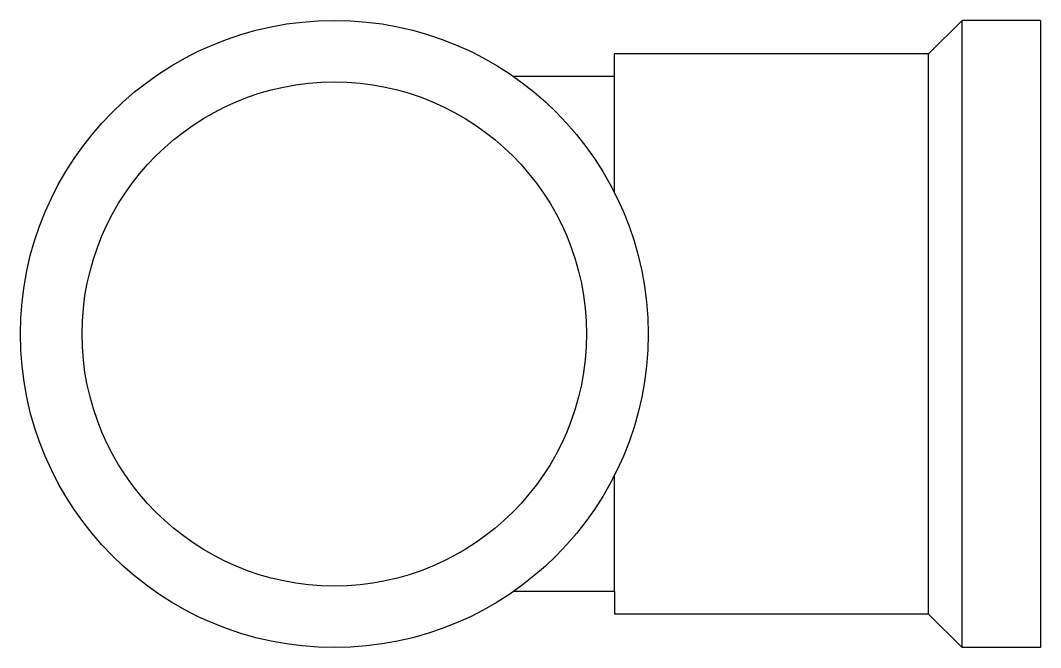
# Model space of a CAD drawing. Header units: millimetres. Extents: x 2733.1473 to 2733.2383, y 1355.6808 to 1355.7368.
import ezdxf

# ---------------------------------------------------------------- set-up
doc = ezdxf.new("R2010")
doc.units = ezdxf.units.MM

msp = doc.modelspace()

# ---------------------------------------------------------------- linework, layer by layer
for p, q in [((2733.228314, 1355.733811), (2733.231314, 1355.736811)), ((2733.238314, 1355.736811), (2733.231314, 1355.736811)), ((2733.231314, 1355.680811), (2733.231314, 1355.736811)), ((2733.238314, 1355.736811), (2733.238314, 1355.680811)), ((2733.228314, 1355.733811), (2733.200314, 1355.733811)), ((2733.200314, 1355.731811), (2733.200314, 1355.733811)), ((2733.228314, 1355.683811), (2733.228314, 1355.733811)), ((2733.200314, 1355.731811), (2733.191283, 1355.731811)), ((2733.200314, 1355.72142), (2733.200314, 1355.731811)), ((2733.200314, 1355.685811), (2733.200314, 1355.696201)), ((2733.200314, 1355.685811), (2733.191283, 1355.685811)), ((2733.200314, 1355.685811), (2733.200314, 1355.683811)), ((2733.228314, 1355.683811), (2733.200314, 1355.683811)), ((2733.228314, 1355.683811), (2733.231314, 1355.680811)), ((2733.238314, 1355.680811), (2733.231314, 1355.680811))]:
    msp.add_line(p, q)
for radius in [0.028, 0.0225]:
    msp.add_circle((2733.175314, 1355.708811), radius)

doc.saveas('drawing.dxf')
